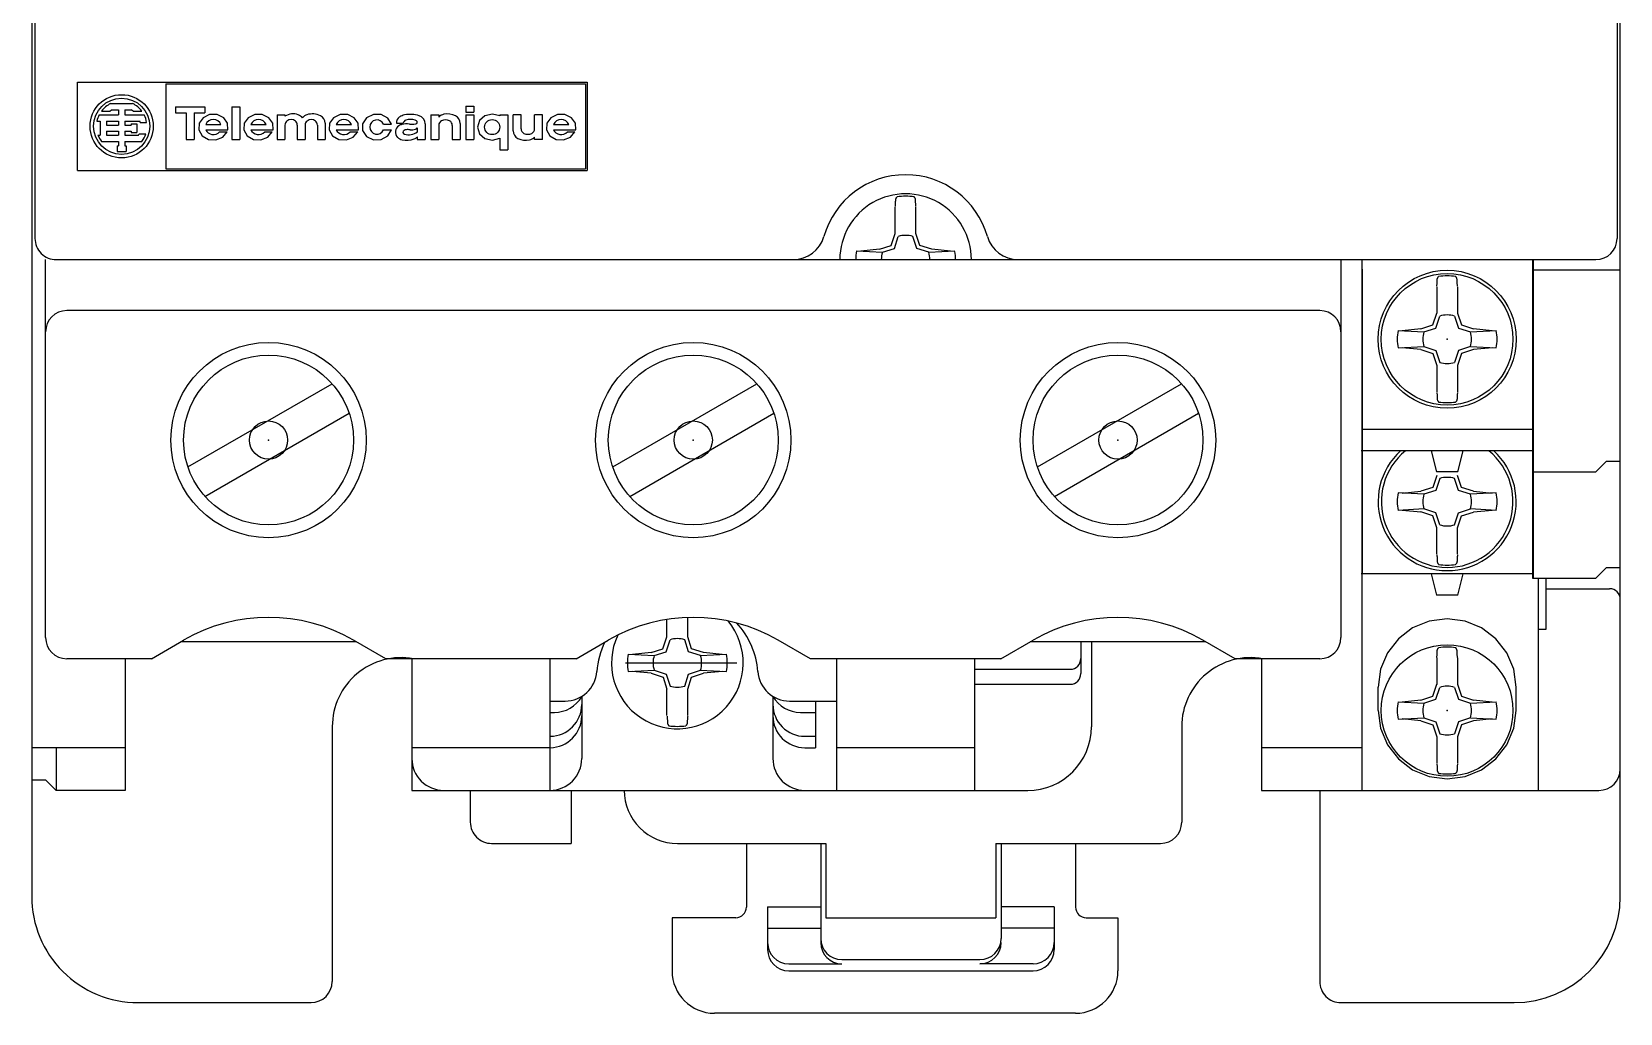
# Model space of a CAD drawing. Extents: x 0 to 75, y 0 to 127.
# Drawn here: x 0 to 74.8, y 0 to 46.2 of the extents above; entities that cross this region are included whole.
import ezdxf

# ---------------------------------------------------------------- set-up
doc = ezdxf.new("R2010")
doc.units = 0
doc.linetypes.add('CADRA_SOLID', pattern=[0])
doc.layers.add('7', color=206, linetype='CADRA_SOLID')
doc.layers.add('ALPHA', color=255, linetype='CONTINUOUS')

# ---------------------------------------------------------------- blocks, each defined once
blk = doc.blocks.new('fdgdgdbhdfhbdfdhgjuhjkh')
at = {"layer": '7'}
for p in [(-8, -52.901), (-63.5, -57.65), (-43.5, -57.65), (-23.5, -57.65), (-8, -70.39)]:
    blk.add_point(p, dxfattribs=at)
at = {"layer": 'ALPHA'}
for p, q in [((-74.65, 40.85), (-74.65, -79.15)), ((0.15, -79.15), (0.15, 36.85)), ((-74.5, 5.849), (-74.5, -48.151)), ((0, 5.849), (0, -48.151)), ((-72.5, -40.786), (-48.5, -40.786)), ((-72.5, -44.951), (-72.5, -40.786)), ((-68.335, -40.863), (-48.577, -40.863)), ((-68.335, -40.863), (-68.335, -44.874)), ((-48.577, -40.863), (-48.577, -44.874)), ((-48.5, -40.786), (-48.5, -44.951)), ((-70.936, -41.797), (-69.899, -41.797)), ((-71.583, -42.63), (-71.429, -42.63)), ((-71.48, -42.333), (-70.566, -42.333)), ((-71.429, -42.63), (-71.429, -43.285)), ((-71.369, -42.154), (-70.953, -42.154)), ((-71.131, -42.63), (-71.131, -42.809)), ((-71.131, -42.63), (-70.566, -42.63)), ((-70.863, -42.095), (-70.566, -42.095)), ((-70.566, -42.095), (-70.566, -42.333)), ((-70.566, -42.63), (-70.566, -42.809)), ((-70.269, -42.095), (-70.269, -42.333)), ((-70.269, -42.095), (-69.972, -42.095)), ((-70.269, -42.333), (-69.355, -42.333)), ((-70.269, -42.63), (-69.557, -42.63)), ((-70.269, -42.63), (-70.269, -42.809)), ((-69.882, -42.154), (-69.465, -42.154)), ((-67.881, -41.954), (-66.504, -41.954)), ((-67.881, -41.954), (-67.881, -42.233)), ((-67.881, -42.233), (-67.377, -42.233)), ((-67.377, -42.233), (-67.377, -43.491)), ((-67.008, -42.233), (-67.008, -43.491)), ((-67.008, -42.233), (-66.504, -42.233)), ((-66.504, -41.954), (-66.504, -42.233)), ((-65.222, -41.954), (-65.222, -43.491)), ((-65.222, -41.954), (-64.852, -41.954)), ((-64.852, -41.954), (-64.852, -43.491)), ((-63.096, -42.323), (-63.096, -43.491)), ((-63.096, -42.323), (-62.727, -42.323)), ((-62.727, -42.323), (-62.727, -42.395)), ((-55.855, -42.323), (-55.855, -43.491)), ((-55.855, -42.323), (-55.486, -42.323)), ((-55.486, -42.323), (-55.486, -42.439)), ((-54.208, -41.927), (-54.208, -42.211)), ((-54.208, -41.927), (-53.839, -41.927)), ((-54.208, -42.211), (-53.839, -42.211)), ((-54.208, -42.323), (-54.208, -43.491)), ((-54.208, -42.323), (-53.839, -42.323)), ((-53.839, -41.927), (-53.839, -42.211)), ((-53.839, -42.323), (-53.839, -43.491)), ((-52.607, -42.323), (-52.607, -42.383)), ((-52.607, -42.323), (-52.238, -42.323)), ((-52.238, -42.323), (-52.238, -43.984)), ((-51.979, -43.081), (-51.979, -42.323)), ((-51.609, -42.323), (-51.979, -42.323)), ((-51.609, -42.987), (-51.609, -42.323)), ((-50.97, -42.987), (-50.97, -42.323)), ((-50.601, -42.323), (-50.97, -42.323)), ((-50.601, -43.491), (-50.601, -42.323)), ((-71.532, -43.285), (-71.429, -43.285)), ((-71.131, -42.809), (-70.566, -42.809)), ((-71.131, -43.106), (-70.566, -43.106)), ((-71.131, -43.106), (-71.131, -43.285)), ((-71.131, -43.285), (-70.566, -43.285)), ((-70.566, -43.106), (-70.566, -43.285)), ((-70.269, -42.809), (-69.971, -42.809)), ((-70.269, -43.106), (-70.269, -43.285)), ((-70.269, -43.106), (-69.971, -43.106)), ((-70.269, -43.285), (-69.628, -43.285)), ((-69.971, -42.749), (-69.971, -42.809)), ((-69.971, -42.749), (-69.703, -42.749)), ((-69.971, -43.106), (-69.971, -43.166)), ((-69.971, -43.166), (-69.703, -43.166)), ((-69.703, -42.749), (-69.703, -43.166)), ((-69.599, -43.225), (-69.282, -43.225)), ((-69.543, -42.69), (-69.241, -42.69)), ((-66.458, -42.777), (-65.742, -42.777)), ((-66.458, -43.037), (-65.412, -43.037)), ((-65.807, -43.137), (-65.447, -43.137)), ((-64.332, -42.777), (-63.616, -42.777)), ((-64.332, -43.037), (-63.286, -43.037)), ((-63.681, -43.137), (-63.322, -43.137)), ((-62.727, -42.81), (-62.727, -43.491)), ((-62.148, -42.81), (-62.148, -43.491)), ((-61.778, -42.81), (-61.778, -43.491)), ((-61.199, -42.81), (-61.199, -43.491)), ((-60.83, -42.729), (-60.83, -43.491)), ((-60.31, -42.777), (-59.594, -42.777)), ((-60.31, -43.037), (-59.264, -43.037)), ((-59.659, -43.137), (-59.299, -43.137)), ((-58.082, -42.775), (-57.708, -42.775)), ((-58.082, -43.039), (-57.708, -43.039)), ((-57.482, -42.722), (-57.157, -42.722)), ((-56.494, -42.939), (-56.494, -43.13)), ((-56.494, -43.373), (-56.494, -43.491)), ((-56.125, -42.752), (-56.125, -43.491)), ((-55.486, -42.827), (-55.486, -43.491)), ((-54.847, -42.827), (-54.847, -43.491)), ((-54.478, -42.733), (-54.478, -43.491)), ((-50.97, -43.491), (-50.97, -43.375)), ((-50.081, -42.777), (-49.365, -42.777)), ((-50.081, -43.037), (-49.035, -43.037)), ((-49.43, -43.137), (-49.071, -43.137)), ((-71.369, -43.582), (-70.566, -43.582)), ((-70.626, -43.791), (-70.566, -43.791)), ((-70.626, -43.791), (-70.626, -44.058)), ((-70.626, -44.058), (-70.209, -44.058)), ((-70.566, -43.582), (-70.566, -43.791)), ((-70.269, -43.582), (-69.465, -43.582)), ((-70.269, -43.582), (-70.269, -43.791)), ((-70.269, -43.791), (-70.209, -43.791)), ((-70.209, -43.791), (-70.209, -44.058)), ((-67.377, -43.491), (-67.008, -43.491)), ((-65.222, -43.491), (-64.852, -43.491)), ((-63.096, -43.491), (-62.727, -43.491)), ((-62.148, -43.491), (-61.778, -43.491)), ((-61.199, -43.491), (-60.83, -43.491)), ((-56.494, -43.491), (-56.125, -43.491)), ((-55.855, -43.491), (-55.486, -43.491)), ((-54.847, -43.491), (-54.478, -43.491)), ((-54.208, -43.491), (-53.839, -43.491)), ((-52.607, -43.432), (-52.607, -43.984)), ((-52.607, -43.984), (-52.238, -43.984)), ((-50.601, -43.491), (-50.97, -43.491)), ((-68.335, -44.874), (-48.577, -44.874)), ((-72.5, -44.951), (-48.5, -44.951)), ((-33.989, -47.915), (-33.989, -46.674)), ((-33.012, -47.917), (-33.012, -46.674)), ((-34.733, -48.665), (-34.176, -48.481)), ((-34.176, -48.481), (-33.989, -47.915)), ((-34.03, -48.621), (-33.845, -48.059)), ((-32.97, -48.621), (-33.155, -48.059)), ((-32.827, -48.478), (-33.012, -47.917)), ((-32.266, -48.663), (-32.827, -48.478)), ((-74, -66.95), (-74, -49.15)), ((-73.5, -49.151), (-1, -49.151)), ((-35.814, -48.742), (-34.592, -48.806)), ((-34.733, -48.665), (-35.613, -48.753)), ((-34.592, -48.806), (-34.03, -48.621)), ((-32.408, -48.806), (-32.97, -48.621)), ((-32.408, -48.806), (-31.186, -48.742)), ((-31.387, -48.753), (-32.267, -48.665)), ((-13, -49.151), (-13, -66.95)), ((-12.025, -49.151), (-12.025, -74.15)), ((-3.975, -49.151), (-3.975, -64.15)), ((-3.95, -49.151), (-3.95, -64.151)), ((-12, -49.605), (-12, -63.951)), ((0.15, -49.65), (-3.975, -49.65)), ((-8.489, -50.424), (-8.489, -51.671)), ((-7.512, -50.424), (-7.512, -51.667)), ((-14, -51.55), (-73, -51.55)), ((-9.235, -52.413), (-8.673, -52.228)), ((-8.673, -52.228), (-8.488, -51.667)), ((-8.53, -52.371), (-8.345, -51.809)), ((-7.655, -51.809), (-7.47, -52.371)), ((-7.512, -51.667), (-7.327, -52.228)), ((-7.327, -52.228), (-6.766, -52.413)), ((-10.314, -52.492), (-9.092, -52.556)), ((-9.235, -52.413), (-10.113, -52.503)), ((-9.092, -52.556), (-8.53, -52.371)), ((-7.47, -52.371), (-6.908, -52.556)), ((-6.908, -52.556), (-5.686, -52.492)), ((-5.887, -52.503), (-6.766, -52.413)), ((-10.314, -53.31), (-9.092, -53.246)), ((-9.233, -53.387), (-10.113, -53.3)), ((-9.233, -53.387), (-8.676, -53.571)), ((-9.092, -53.246), (-8.53, -53.431)), ((-8.676, -53.571), (-8.489, -54.137)), ((-8.53, -53.431), (-8.345, -53.993)), ((-7.47, -53.431), (-7.655, -53.993)), ((-7.327, -53.574), (-7.512, -54.136)), ((-6.908, -53.246), (-7.47, -53.431)), ((-6.766, -53.389), (-7.327, -53.574)), ((-6.908, -53.246), (-5.686, -53.31)), ((-5.887, -53.3), (-6.767, -53.387)), ((-8.489, -54.137), (-8.489, -55.378)), ((-7.512, -54.136), (-7.512, -55.379)), ((-67.294, -58.917), (-60.506, -54.998)), ((-47.294, -58.917), (-40.506, -54.998)), ((-27.294, -58.917), (-20.506, -54.998)), ((-66.494, -60.303), (-59.706, -56.383)), ((-46.494, -60.303), (-39.706, -56.383)), ((-26.494, -60.303), (-19.706, -56.383)), ((-3.975, -57.151), (-12.025, -57.151)), ((-3.975, -58.151), (-12.05, -58.151)), ((-8.75, -58.151), (-8.5, -59.151)), ((-7.5, -59.151), (-7.25, -58.151)), ((-1, -59.15), (-0.5, -58.65)), ((-0.5, -58.65), (0.15, -58.65)), ((-8.488, -59.317), (-8.673, -59.878)), ((-8.345, -59.459), (-8.53, -60.021)), ((-7.5, -59.151), (-8.5, -59.151)), ((-7.47, -60.021), (-7.655, -59.459)), ((-7.327, -59.878), (-7.512, -59.317)), ((-3.975, -59.15), (-1, -59.15)), ((-9.092, -60.206), (-10.314, -60.142)), ((-10.113, -60.153), (-9.235, -60.063)), ((-8.673, -59.878), (-9.235, -60.063)), ((-8.53, -60.021), (-9.092, -60.206)), ((-6.908, -60.206), (-7.47, -60.021)), ((-6.766, -60.063), (-7.327, -59.878)), ((-5.686, -60.142), (-6.908, -60.206)), ((-6.766, -60.063), (-5.887, -60.153)), ((-9.092, -60.896), (-10.314, -60.96)), ((-10.113, -60.95), (-9.233, -61.037)), ((-8.676, -61.221), (-9.233, -61.037)), ((-8.53, -61.081), (-9.092, -60.896)), ((-8.489, -61.787), (-8.676, -61.221)), ((-8.345, -61.643), (-8.53, -61.081)), ((-7.655, -61.643), (-7.47, -61.081)), ((-7.512, -61.786), (-7.327, -61.224)), ((-7.47, -61.081), (-6.908, -60.896)), ((-7.327, -61.224), (-6.766, -61.039)), ((-5.686, -60.96), (-6.908, -60.896)), ((-6.767, -61.037), (-5.887, -60.95)), ((-8.489, -63.028), (-8.489, -61.787)), ((-7.512, -63.029), (-7.512, -61.786)), ((-8.487, -63.057), (-8.484, -63.085)), ((-8.484, -63.085), (-8.481, -63.113)), ((-8.481, -63.113), (-8.478, -63.141)), ((-8.478, -63.141), (-8.476, -63.169)), ((-8.476, -63.169), (-8.473, -63.198)), ((-8.473, -63.198), (-8.471, -63.226)), ((-8.471, -63.226), (-8.47, -63.255)), ((-8.47, -63.255), (-8.47, -63.278)), ((-8.47, -63.278), (-8.47, -63.302)), ((-8.47, -63.302), (-8.469, -63.325)), ((-8.469, -63.325), (-8.468, -63.348)), ((-8.468, -63.348), (-8.466, -63.371)), ((-8.466, -63.371), (-8.463, -63.393)), ((-8.463, -63.393), (-8.458, -63.415)), ((-8.458, -63.415), (-8.45, -63.436)), ((-8.45, -63.436), (-8.445, -63.446)), ((-8.445, -63.446), (-8.44, -63.456)), ((-8.44, -63.456), (-8.434, -63.466)), ((-8.434, -63.466), (-8.428, -63.475)), ((-8.428, -63.475), (-8.422, -63.484)), ((-8.422, -63.484), (-8.415, -63.493)), ((-8.415, -63.493), (-8.408, -63.502)), ((-8.408, -63.502), (-8.4, -63.51)), ((-7.593, -63.502), (-7.6, -63.51)), ((-7.585, -63.493), (-7.593, -63.502)), ((-7.578, -63.484), (-7.585, -63.493)), ((-7.572, -63.475), (-7.578, -63.484)), ((-7.566, -63.466), (-7.572, -63.475)), ((-7.56, -63.456), (-7.566, -63.466)), ((-7.555, -63.446), (-7.56, -63.456)), ((-7.55, -63.436), (-7.555, -63.446)), ((-7.543, -63.415), (-7.55, -63.436)), ((-7.537, -63.393), (-7.543, -63.415)), ((-7.534, -63.371), (-7.537, -63.393)), ((-7.532, -63.348), (-7.534, -63.371)), ((-7.531, -63.325), (-7.532, -63.348)), ((-7.53, -63.302), (-7.531, -63.325)), ((-7.529, -63.226), (-7.53, -63.255)), ((-7.53, -63.255), (-7.53, -63.278)), ((-7.53, -63.278), (-7.53, -63.302)), ((-7.527, -63.198), (-7.529, -63.226)), ((-7.525, -63.169), (-7.527, -63.198)), ((-7.522, -63.141), (-7.525, -63.169)), ((-7.52, -63.113), (-7.522, -63.141)), ((-7.517, -63.085), (-7.52, -63.113)), ((-7.514, -63.057), (-7.517, -63.085)), ((-3.95, -63.951), (-12.05, -63.951)), ((-8.75, -63.951), (-8.5, -64.951)), ((-7.5, -64.951), (-7.25, -63.951)), ((-3.975, -64.15), (-1, -64.15)), ((-3.703, -74.151), (-3.703, -64.15)), ((-3.334, -66.551), (-3.334, -64.15)), ((-1, -64.15), (-0.5, -63.65)), ((-0.5, -63.65), (0.15, -63.65)), ((-7.5, -64.951), (-8.5, -64.951)), ((-3.334, -64.651), (-0.35, -64.651)), ((-44.739, -66.914), (-44.739, -66.098)), ((-43.762, -66.916), (-43.762, -66.006)), ((-9.625, -66.495), (-10.298, -67.006)), ((-8.841, -66.173), (-9.625, -66.495)), ((-8, -66.064), (-8.841, -66.173)), ((-7.159, -66.173), (-8, -66.064)), ((-6.375, -66.495), (-7.159, -66.173)), ((-5.702, -67.006), (-6.375, -66.495)), ((-3.703, -66.551), (-3.334, -66.551)), ((-69.018, -67.95), (-67.5, -67.074)), ((-59.371, -67.15), (-67.63, -67.15)), ((-57.982, -67.95), (-59.5, -67.074)), ((-49.018, -67.95), (-47.5, -67.074)), ((-44.926, -67.48), (-44.739, -66.914)), ((-44.78, -67.62), (-44.595, -67.058)), ((-43.72, -67.62), (-43.905, -67.058)), ((-43.577, -67.477), (-43.762, -66.916)), ((-37.982, -67.95), (-39.5, -67.074)), ((-29.018, -67.95), (-27.5, -67.074)), ((-19.371, -67.15), (-27.63, -67.15)), ((-25.25, -67.15), (-25.25, -68.651)), ((-24.75, -67.151), (-24.75, -71.151)), ((-17.982, -67.95), (-19.5, -67.074)), ((-10.298, -67.006), (-10.815, -67.673)), ((-5.185, -67.673), (-5.702, -67.006)), ((-69.018, -67.95), (-73, -67.95)), ((-70.25, -67.95), (-70.25, -74.15)), ((-49.018, -67.95), (-57.982, -67.95)), ((-56.75, -67.95), (-56.75, -74.15)), ((-50.25, -67.95), (-50.25, -74.15)), ((-46.564, -67.741), (-45.342, -67.805)), ((-45.483, -67.664), (-46.363, -67.752)), ((-45.483, -67.664), (-44.926, -67.48)), ((-45.342, -67.805), (-44.78, -67.62)), ((-43.158, -67.805), (-43.72, -67.62)), ((-43.016, -67.662), (-43.577, -67.477)), ((-43.158, -67.805), (-41.936, -67.741)), ((-42.137, -67.752), (-43.017, -67.664)), ((-29.018, -67.95), (-37.982, -67.95)), ((-36.75, -67.95), (-36.75, -74.15)), ((-30.25, -67.95), (-30.25, -74.15)), ((-14, -67.95), (-17.982, -67.95)), ((-16.75, -67.95), (-16.75, -74.15)), ((-10.815, -67.673), (-11.139, -68.449)), ((-8.489, -67.913), (-8.489, -69.16)), ((-7.512, -67.913), (-7.512, -69.156)), ((-4.861, -68.449), (-5.185, -67.673)), ((-46.688, -68.15), (-41.449, -68.15)), ((-46.564, -68.559), (-45.342, -68.495)), ((-45.485, -68.638), (-46.363, -68.549)), ((-45.484, -68.638), (-44.923, -68.823)), ((-45.342, -68.495), (-44.78, -68.68)), ((-44.78, -68.68), (-44.595, -69.242)), ((-43.905, -69.242), (-43.72, -68.68)), ((-43.72, -68.68), (-43.158, -68.495)), ((-43.577, -68.823), (-43.015, -68.638)), ((-43.158, -68.495), (-41.936, -68.559)), ((-42.137, -68.549), (-43.016, -68.638)), ((-30.25, -68.446), (-25.75, -68.446)), ((-11.139, -68.449), (-11.25, -69.282)), ((-4.75, -69.282), (-4.861, -68.449)), ((-44.923, -68.823), (-44.738, -69.385)), ((-44.739, -70.627), (-44.739, -69.381)), ((-43.762, -69.385), (-43.577, -68.823)), ((-43.762, -70.628), (-43.762, -69.385)), ((-30.25, -69.151), (-25.75, -69.151)), ((-11.25, -70.39), (-11.25, -69.282)), ((-8.673, -69.717), (-8.488, -69.156)), ((-8.53, -69.86), (-8.345, -69.298)), ((-7.655, -69.298), (-7.47, -69.86)), ((-7.512, -69.156), (-7.327, -69.717)), ((-4.75, -70.39), (-4.75, -69.282)), ((-50.225, -69.943), (-49.549, -69.943)), ((-48.75, -69.713), (-48.75, -72.65)), ((-39.75, -69.713), (-39.75, -72.65)), ((-38.951, -69.943), (-36.775, -69.943)), ((-37.75, -69.943), (-37.75, -72.14)), ((-10.314, -69.981), (-9.092, -70.045)), ((-9.235, -69.903), (-10.113, -69.992)), ((-9.235, -69.903), (-8.673, -69.717)), ((-9.092, -70.045), (-8.53, -69.86)), ((-7.47, -69.86), (-6.908, -70.045)), ((-7.327, -69.717), (-6.766, -69.903)), ((-6.908, -70.045), (-5.686, -69.981)), ((-5.887, -69.992), (-6.766, -69.903)), ((-50.228, -70.479), (-50.041, -70.479)), ((-44.737, -70.656), (-44.734, -70.684)), ((-44.734, -70.684), (-44.731, -70.712)), ((-44.731, -70.712), (-44.728, -70.74)), ((-44.728, -70.74), (-44.725, -70.768)), ((-44.725, -70.768), (-44.723, -70.797)), ((-44.723, -70.797), (-44.721, -70.825)), ((-44.721, -70.825), (-44.72, -70.854)), ((-44.72, -70.854), (-44.72, -70.877)), ((-44.72, -70.877), (-44.72, -70.901)), ((-44.72, -70.901), (-44.719, -70.924)), ((-44.719, -70.924), (-44.718, -70.947)), ((-44.718, -70.947), (-44.716, -70.97)), ((-44.716, -70.97), (-44.713, -70.992)), ((-44.713, -70.992), (-44.707, -71.014)), ((-44.707, -71.014), (-44.7, -71.035)), ((-44.7, -71.035), (-44.695, -71.045)), ((-44.695, -71.045), (-44.69, -71.055)), ((-44.69, -71.055), (-44.684, -71.065)), ((-43.81, -71.055), (-43.816, -71.065)), ((-43.805, -71.045), (-43.81, -71.055)), ((-43.8, -71.035), (-43.805, -71.045)), ((-43.792, -71.014), (-43.8, -71.035)), ((-43.787, -70.992), (-43.792, -71.014)), ((-43.784, -70.97), (-43.787, -70.992)), ((-43.782, -70.947), (-43.784, -70.97)), ((-43.781, -70.924), (-43.782, -70.947)), ((-43.78, -70.901), (-43.781, -70.924)), ((-43.779, -70.825), (-43.78, -70.854)), ((-43.78, -70.854), (-43.78, -70.877)), ((-43.78, -70.877), (-43.78, -70.901)), ((-43.777, -70.797), (-43.779, -70.825)), ((-43.775, -70.768), (-43.777, -70.797)), ((-43.772, -70.74), (-43.775, -70.768)), ((-43.769, -70.712), (-43.772, -70.74)), ((-43.767, -70.684), (-43.769, -70.712)), ((-43.764, -70.656), (-43.767, -70.684)), ((-38.45, -70.479), (-37.75, -70.479)), ((-11.25, -70.39), (-11.139, -71.223)), ((-10.314, -70.799), (-9.092, -70.735)), ((-9.233, -70.877), (-10.113, -70.789)), ((-9.233, -70.877), (-8.676, -71.061)), ((-9.092, -70.735), (-8.53, -70.921)), ((-8.53, -70.921), (-8.345, -71.482)), ((-7.47, -70.921), (-7.655, -71.482)), ((-6.908, -70.735), (-7.47, -70.921)), ((-6.766, -70.878), (-7.327, -71.063)), ((-6.908, -70.735), (-5.686, -70.799)), ((-5.887, -70.789), (-6.767, -70.877)), ((-4.861, -71.223), (-4.75, -70.39)), ((-60.5, -71.15), (-60.5, -83.15)), ((-44.684, -71.065), (-44.678, -71.074)), ((-44.678, -71.074), (-44.672, -71.083)), ((-44.672, -71.083), (-44.665, -71.092)), ((-44.665, -71.092), (-44.657, -71.101)), ((-44.657, -71.101), (-44.65, -71.109)), ((-43.843, -71.101), (-43.85, -71.109)), ((-43.835, -71.092), (-43.843, -71.101)), ((-43.828, -71.083), (-43.835, -71.092)), ((-43.822, -71.074), (-43.828, -71.083)), ((-43.816, -71.065), (-43.822, -71.074)), ((-38.25, -71.605), (-37.75, -71.605)), ((-20.5, -71.15), (-20.5, -75.65)), ((-11.139, -71.223), (-10.815, -71.999)), ((-8.676, -71.061), (-8.489, -71.626)), ((-8.489, -71.626), (-8.489, -72.867)), ((-7.327, -71.063), (-7.512, -71.625)), ((-7.512, -71.625), (-7.512, -72.868)), ((-5.185, -71.999), (-4.861, -71.223)), ((-70.25, -72.15), (-74.65, -72.15)), ((-73.5, -72.15), (-73.5, -74.15)), ((-50.25, -72.15), (-56.75, -72.15)), ((-38.25, -72.14), (-37.75, -72.14)), ((-30.25, -72.15), (-36.75, -72.15)), ((-12.025, -72.15), (-16.75, -72.15)), ((-10.815, -71.999), (-10.298, -72.666)), ((-5.702, -72.666), (-5.185, -71.999)), ((-10.298, -72.666), (-9.625, -73.177)), ((-9.625, -73.177), (-8.841, -73.499)), ((-7.159, -73.499), (-6.375, -73.177)), ((-6.375, -73.177), (-5.702, -72.666)), ((-74.65, -73.65), (-74, -73.65)), ((-74, -73.65), (-73.5, -74.15)), ((-8.841, -73.499), (-8, -73.609)), ((-8, -73.609), (-7.159, -73.499)), ((-70.25, -74.15), (-73.5, -74.15)), ((-56.75, -74.151), (-27.75, -74.151)), ((-54, -74.15), (-54, -75.65)), ((-49.25, -74.15), (-49.25, -76.65)), ((-16.75, -74.151), (-0.85, -74.151)), ((-14, -74.15), (-14, -83.15)), ((-53, -76.65), (-49.25, -76.65)), ((-44.25, -76.65), (-37.25, -76.65)), ((-41, -76.65), (-41, -79.65)), ((-37.5, -76.65), (-37.5, -81.322)), ((-37.25, -76.65), (-37.25, -80.15)), ((-29.25, -76.65), (-21.5, -76.65)), ((-29.25, -76.65), (-29.25, -80.15)), ((-29, -76.65), (-29, -81.125)), ((-25.5, -76.65), (-25.5, -79.65)), ((-40, -79.645), (-37.5, -79.645)), ((-40, -79.645), (-40, -81.65)), ((-26.5, -79.645), (-29, -79.645)), ((-26.5, -79.645), (-26.5, -81.65)), ((-41.5, -80.15), (-44.5, -80.15)), ((-44.5, -80.15), (-44.5, -82.65)), ((-40, -80.65), (-37.5, -80.65)), ((-37.25, -80.15), (-29.25, -80.15)), ((-26.5, -80.65), (-29, -80.65)), ((-25, -80.15), (-23.5, -80.15)), ((-23.5, -80.15), (-23.5, -82.65)), ((-36.5, -82.125), (-30, -82.125)), ((-39, -82.322), (-36.5, -82.322)), ((-39, -82.65), (-27.5, -82.65)), ((-27.5, -82.322), (-30, -82.322)), ((-69.65, -84.15), (-61.5, -84.15)), ((-13, -84.15), (-4.85, -84.15)), ((-25.5, -84.65), (-42.5, -84.65))]:
    blk.add_line(p, q, dxfattribs=at)
for points in [[(-65.412, -43.037), (-65.427, -42.728), (-65.613, -42.464), (-65.922, -42.313), (-66.277, -42.313), (-66.586, -42.464), (-66.772, -42.727), (-66.788, -43.036), (-66.629, -43.312), (-66.335, -43.486), (-65.982, -43.512), (-65.658, -43.385), (-65.447, -43.137)], [(-65.742, -42.777), (-65.8, -42.686), (-65.884, -42.614), (-65.987, -42.568), (-66.1, -42.553), (-66.213, -42.568), (-66.316, -42.614), (-66.4, -42.686), (-66.457, -42.777)], [(-63.286, -43.037), (-63.301, -42.728), (-63.487, -42.464), (-63.796, -42.313), (-64.151, -42.313), (-64.461, -42.464), (-64.647, -42.727), (-64.662, -43.036), (-64.503, -43.312), (-64.209, -43.486), (-63.856, -43.512), (-63.533, -43.385), (-63.322, -43.137)], [(-63.617, -42.777), (-63.674, -42.686), (-63.758, -42.614), (-63.861, -42.568), (-63.974, -42.553), (-64.087, -42.568), (-64.19, -42.614), (-64.274, -42.686), (-64.332, -42.777)], [(-59.264, -43.037), (-59.279, -42.728), (-59.465, -42.464), (-59.774, -42.313), (-60.129, -42.313), (-60.438, -42.464), (-60.625, -42.727), (-60.64, -43.036), (-60.481, -43.312), (-60.187, -43.486), (-59.834, -43.512), (-59.511, -43.385), (-59.299, -43.137)], [(-59.594, -42.777), (-59.652, -42.686), (-59.736, -42.614), (-59.839, -42.568), (-59.952, -42.553), (-60.065, -42.568), (-60.168, -42.614), (-60.252, -42.686), (-60.309, -42.777)], [(-57.708, -42.775), (-57.879, -42.489), (-58.193, -42.319), (-58.563, -42.311), (-58.886, -42.468), (-59.074, -42.746), (-59.074, -43.068), (-58.886, -43.346), (-58.563, -43.503), (-58.193, -43.495), (-57.879, -43.325), (-57.708, -43.039)], [(-52.607, -42.383), (-52.957, -42.293), (-53.31, -42.372), (-53.569, -42.597), (-53.664, -42.907), (-53.569, -43.217), (-53.31, -43.442), (-52.957, -43.521), (-52.607, -43.432)], [(-49.035, -43.037), (-49.05, -42.728), (-49.236, -42.464), (-49.545, -42.313), (-49.9, -42.313), (-50.21, -42.464), (-50.396, -42.727), (-50.411, -43.036), (-50.252, -43.312), (-49.958, -43.486), (-49.605, -43.512), (-49.282, -43.385), (-49.071, -43.137)], [(-49.366, -42.777), (-49.423, -42.686), (-49.507, -42.614), (-49.61, -42.568), (-49.723, -42.553), (-49.836, -42.568), (-49.939, -42.614), (-50.023, -42.686), (-50.081, -42.777)], [(-66.457, -43.037), (-66.41, -43.117), (-66.342, -43.182), (-66.257, -43.23), (-66.163, -43.257), (-66.064, -43.26), (-65.968, -43.24), (-65.88, -43.198), (-65.807, -43.137)], [(-64.332, -43.037), (-64.284, -43.117), (-64.216, -43.182), (-64.132, -43.23), (-64.037, -43.257), (-63.939, -43.26), (-63.842, -43.24), (-63.755, -43.198), (-63.681, -43.137)], [(-60.309, -43.037), (-60.262, -43.117), (-60.194, -43.182), (-60.11, -43.23), (-60.015, -43.257), (-59.916, -43.26), (-59.82, -43.24), (-59.732, -43.198), (-59.659, -43.137)], [(-50.081, -43.037), (-50.033, -43.117), (-49.965, -43.182), (-49.881, -43.23), (-49.786, -43.257), (-49.688, -43.26), (-49.591, -43.24), (-49.504, -43.198), (-49.43, -43.137)], [(-33.987, -46.646), (-33.984, -46.617), (-33.981, -46.589), (-33.978, -46.561), (-33.975, -46.533), (-33.973, -46.505), (-33.971, -46.476), (-33.97, -46.447), (-33.97, -46.424), (-33.97, -46.401), (-33.969, -46.377), (-33.968, -46.354), (-33.966, -46.331), (-33.963, -46.309), (-33.957, -46.287), (-33.95, -46.266), (-33.945, -46.256), (-33.94, -46.246), (-33.934, -46.236), (-33.928, -46.227), (-33.922, -46.218), (-33.915, -46.209), (-33.907, -46.2), (-33.9, -46.192)], [(-33.014, -46.645), (-33.017, -46.617), (-33.019, -46.589), (-33.022, -46.561), (-33.025, -46.533), (-33.027, -46.504), (-33.029, -46.476), (-33.03, -46.447), (-33.03, -46.424), (-33.03, -46.401), (-33.031, -46.377), (-33.032, -46.354), (-33.034, -46.331), (-33.037, -46.309), (-33.042, -46.287), (-33.05, -46.266), (-33.055, -46.256), (-33.06, -46.246), (-33.066, -46.236), (-33.072, -46.227), (-33.078, -46.218), (-33.085, -46.209), (-33.093, -46.2), (-33.1, -46.192)], [(-8.487, -50.396), (-8.484, -50.367), (-8.481, -50.339), (-8.478, -50.311), (-8.476, -50.283), (-8.473, -50.255), (-8.471, -50.226), (-8.47, -50.197), (-8.47, -50.174), (-8.47, -50.151), (-8.469, -50.127), (-8.468, -50.104), (-8.466, -50.081), (-8.463, -50.059), (-8.458, -50.037), (-8.45, -50.016), (-8.445, -50.006), (-8.44, -49.996), (-8.434, -49.986), (-8.428, -49.977), (-8.422, -49.968), (-8.415, -49.959), (-8.408, -49.95), (-8.4, -49.942)], [(-7.514, -50.395), (-7.517, -50.367), (-7.52, -50.339), (-7.522, -50.311), (-7.525, -50.283), (-7.527, -50.254), (-7.529, -50.226), (-7.53, -50.197), (-7.53, -50.174), (-7.53, -50.151), (-7.531, -50.127), (-7.532, -50.104), (-7.534, -50.081), (-7.537, -50.059), (-7.543, -50.037), (-7.55, -50.016), (-7.555, -50.006), (-7.56, -49.996), (-7.566, -49.986), (-7.572, -49.977), (-7.578, -49.968), (-7.585, -49.959), (-7.593, -49.95), (-7.6, -49.942)], [(-8.487, -55.407), (-8.484, -55.435), (-8.481, -55.463), (-8.478, -55.491), (-8.476, -55.519), (-8.473, -55.548), (-8.471, -55.576), (-8.47, -55.605), (-8.47, -55.628), (-8.47, -55.652), (-8.469, -55.675), (-8.468, -55.698), (-8.466, -55.721), (-8.463, -55.743), (-8.458, -55.765), (-8.45, -55.786), (-8.445, -55.796), (-8.44, -55.806), (-8.434, -55.816), (-8.428, -55.825), (-8.422, -55.834), (-8.415, -55.843), (-8.408, -55.852), (-8.4, -55.86)], [(-7.514, -55.407), (-7.517, -55.435), (-7.52, -55.463), (-7.522, -55.491), (-7.525, -55.519), (-7.527, -55.548), (-7.529, -55.576), (-7.53, -55.605), (-7.53, -55.628), (-7.53, -55.652), (-7.531, -55.675), (-7.532, -55.698), (-7.534, -55.721), (-7.537, -55.743), (-7.543, -55.765), (-7.55, -55.786), (-7.555, -55.796), (-7.56, -55.806), (-7.566, -55.816), (-7.572, -55.825), (-7.578, -55.834), (-7.585, -55.843), (-7.593, -55.852), (-7.6, -55.86)], [(-8.487, -67.885), (-8.484, -67.857), (-8.481, -67.828), (-8.478, -67.8), (-8.476, -67.772), (-8.473, -67.744), (-8.471, -67.715), (-8.47, -67.686), (-8.47, -67.663), (-8.47, -67.64), (-8.469, -67.616), (-8.468, -67.593), (-8.466, -67.57), (-8.463, -67.548), (-8.458, -67.526), (-8.45, -67.505), (-8.445, -67.495), (-8.44, -67.485), (-8.434, -67.476), (-8.428, -67.466), (-8.422, -67.457), (-8.415, -67.448), (-8.408, -67.439), (-8.4, -67.431)], [(-7.514, -67.885), (-7.517, -67.856), (-7.52, -67.828), (-7.522, -67.8), (-7.525, -67.772), (-7.527, -67.744), (-7.529, -67.715), (-7.53, -67.686), (-7.53, -67.663), (-7.53, -67.64), (-7.531, -67.616), (-7.532, -67.593), (-7.534, -67.57), (-7.537, -67.548), (-7.543, -67.526), (-7.55, -67.505), (-7.555, -67.495), (-7.56, -67.485), (-7.566, -67.476), (-7.572, -67.466), (-7.578, -67.457), (-7.585, -67.448), (-7.593, -67.439), (-7.6, -67.431)], [(-8.487, -72.896), (-8.484, -72.924), (-8.481, -72.952), (-8.478, -72.98), (-8.476, -73.008), (-8.473, -73.037), (-8.471, -73.065), (-8.47, -73.094), (-8.47, -73.117), (-8.47, -73.141), (-8.469, -73.164), (-8.468, -73.187), (-8.466, -73.21), (-8.463, -73.232), (-8.458, -73.254), (-8.45, -73.275), (-8.445, -73.285), (-8.44, -73.295), (-8.434, -73.305), (-8.428, -73.314), (-8.422, -73.324), (-8.415, -73.333), (-8.408, -73.341), (-8.4, -73.35)], [(-7.514, -72.896), (-7.517, -72.924), (-7.52, -72.952), (-7.522, -72.98), (-7.525, -73.008), (-7.527, -73.037), (-7.529, -73.065), (-7.53, -73.094), (-7.53, -73.117), (-7.53, -73.141), (-7.531, -73.164), (-7.532, -73.187), (-7.534, -73.21), (-7.537, -73.232), (-7.543, -73.254), (-7.55, -73.275), (-7.555, -73.285), (-7.56, -73.295), (-7.566, -73.305), (-7.572, -73.314), (-7.578, -73.324), (-7.585, -73.333), (-7.593, -73.341), (-7.6, -73.35)]]:
    blk.add_lwpolyline(points, dxfattribs=at)
for centre, radius in [((-70.417, -42.868), 1.488), ((-70.417, -42.868), 1.324), ((-52.969, -42.907), 0.356), ((-8, -52.901), 3.25), ((-8, -52.901), 3.1), ((-63.5, -57.65), 4.6), ((-43.5, -57.65), 4.6), ((-23.5, -57.65), 4.6), ((-63.5, -57.65), 4), ((-43.5, -57.65), 4), ((-23.5, -57.65), 4), ((-63.5, -57.65), 0.9), ((-43.5, -57.65), 0.9), ((-23.5, -57.65), 0.9), ((-8, -70.39), 3.1)]:
    blk.add_circle(centre, radius, dxfattribs=at)
for centre, radius, start, end in [((-70.417, -42.868), 1.19, 115.84198, 143.13011), ((-70.417, -42.868), 1.19, 36.8699, 64.15804), ((-70.417, -42.868), 1.19, 153.25628, 168.46301), ((-70.417, -42.868), 0.893, 119.92648, 126.86989), ((-70.417, -42.868), 0.893, 53.13009, 60.07354), ((-70.417, -42.868), 0.893, 11.53696, 15.46601), ((-70.417, -42.868), 1.19, 8.62692, 26.74369), ((-62.487, -42.81), 0.24, 128.68268, 180.00002), ((-62.347, -42.982), 0.699, 69.51264, 122.87838), ((-62.437, -42.872), 0.319, 51.31778, 128.68257), ((-62.387, -42.81), 0.24, 0, 51.31776), ((-62.277, -42.795), 0.499, 39.9541, 69.51264), ((-61.569, -42.705), 0.399, 108.12643, 144.76586), ((-61.539, -42.81), 0.24, 128.68268, 180.00002), ((-61.429, -43.132), 0.848, 63.61228, 108.12637), ((-61.489, -42.872), 0.319, 51.31778, 128.68257), ((-61.439, -42.81), 0.24, 0, 51.31776), ((-61.229, -42.729), 0.399, 0, 63.61239), ((-58.395, -42.907), 0.339, 22.84477, 337.15524), ((-57.133, -42.722), 0.349, 123.56533, 180.00002), ((-56.967, -42.972), 0.649, 101.46951, 123.56533), ((-56.947, -42.816), 0.25, 109.63994, 134.18092), ((-56.818, -43.705), 1.397, 72.84244, 101.46951), ((-56.813, -43.192), 0.649, 70.4234, 109.63994), ((-56.696, -42.862), 0.299, 55.4118, 70.4234), ((-56.569, -42.678), 0.0749, 298.67759, 55.41183), ((-56.524, -42.752), 0.399, 0, 72.84244), ((-55.156, -42.744), 0.449, 101.53732, 137.16659), ((-55.246, -42.827), 0.24, 116.38806, 180.00002), ((-55.166, -42.988), 0.419, 63.61234, 116.38795), ((-55.076, -43.136), 0.848, 63.61228, 101.53716), ((-55.086, -42.827), 0.24, 0, 63.6125), ((-54.877, -42.733), 0.399, 0, 63.61239), ((-70.417, -42.868), 1.19, 200.48732, 216.86989), ((-70.417, -42.868), 0.893, 332.18185, 336.42181), ((-70.417, -42.868), 1.19, 323.1301, 342.5424), ((-57.182, -43.137), 0.349, 121.64316, 226.38864), ((-57.13, -43.222), 0.449, 102.15832, 121.64316), ((-56.993, -43.856), 1.098, 83.3129, 102.23952), ((-57.073, -43.147), 0.0968, 120.41033, 254.11987), ((-57.038, -42.722), 0.12, 134.09918, 180.00002), ((-56.995, -43.278), 0.25, 93.88248, 120.41039), ((-56.908, -42.568), 0.699, 254.11984, 306.36002), ((-56.938, -44.125), 1.098, 84.72112, 93.88248), ((-56.743, -41.724), 1.048, 263.31245, 278.89004), ((-56.773, -42.336), 0.699, 264.71007, 285.82667), ((-56.773, -43.088), 0.399, 289.78321, 314.42702), ((-56.624, -42.864), 0.15, 285.82667, 330.07356), ((-56.604, -42.612), 0.15, 278.85124, 298.67764), ((-51.579, -43.081), 0.399, 179.99996, 243.61236), ((-51.37, -42.987), 0.24, 179.99996, 243.61006), ((-51.29, -42.826), 0.419, 243.61025, 296.38789), ((-51.3, -43.07), 0.449, 281.53726, 317.16653), ((-51.21, -42.987), 0.24, 296.388, 359.99996), ((-57.114, -43.064), 0.449, 226.25473, 258.37248), ((-56.993, -42.478), 1.048, 258.37248, 289.78321), ((-51.38, -42.679), 0.848, 243.61222, 281.53709), ((-33.5, -49.151), 4, 15.82662, 164.17338), ((-33.5, -49.151), 3.1, 0, 180.00002), ((-33.5, -49.151), 2.986, 82.30225, 97.69771), ((-73.5, -48.151), 1, 179.99996, 270), ((-38.792, -47.651), 1.5, 270.00003, 344.1734), ((-33.5, -49.151), 1.145, 72.46372, 107.5363), ((-28.208, -47.651), 1.5, 195.82662, 270.00003), ((-1, -48.151), 1, 270.00003, 0.00001), ((-33.5, -49.151), 2.35, 169.9751, 180.00002), ((-33.5, -49.151), 1.145, 162.46365, 180.00002), ((-33.5, -49.151), 1.145, 0, 17.53693), ((-33.5, -49.151), 2.35, 0, 9.25274), ((-8, -52.901), 2.986, 82.30224, 97.6977), ((-73, -52.55), 1, 89.99998, 179.99996), ((-14, -52.55), 1, 0, 89.99998), ((-8, -52.901), 1.145, 72.46371, 107.53629), ((-8, -52.901), 2.35, 169.97567, 190.02451), ((-8, -52.901), 1.145, 162.46377, 197.53635), ((-8, -52.901), 1.145, 342.46367, 17.53625), ((-8, -52.901), 2.35, 349.97549, 10.02433), ((-8, -52.901), 1.145, 252.4637, 270.00002), ((-8, -52.901), 1.145, 270.00002, 287.53628), ((-8, -52.901), 2.986, 262.30229, 277.69775), ((-8, -60.551), 3.25, 132.39961, 47.60039), ((-8, -60.551), 3.1, 129.26811, 50.7319), ((-8, -60.551), 1.145, 72.46372, 107.5363), ((-8, -60.551), 2.35, 169.97565, 190.0245), ((-8, -60.551), 1.145, 162.46375, 197.53634), ((-8, -60.551), 1.145, 342.46366, 17.53625), ((-8, -60.551), 2.35, 349.97548, 10.02432), ((-8, -60.551), 1.145, 252.46371, 287.53629), ((-8, -60.551), 2.986, 262.3023, 277.69776), ((-0.35, -65.151), 0.5, 0, 89.99998), ((-63.5, -74.002), 8, 60.00004, 120.00003), ((-43.5, -74.002), 8, 60.00004, 120.00003), ((-44.25, -68.15), 3.1, 154.93437, 39.67245), ((-44.25, -68.842), 3.8, 4.31287, 42.63778), ((-23.5, -74.002), 8, 60.00004, 120.00003), ((-73, -66.95), 1, 180.00003, 269.99992), ((-44.25, -68.842), 3.8, 153.90181, 175.68711), ((-44.25, -68.15), 1.145, 72.46372, 107.5363), ((-14, -66.95), 1, 269.99992, 359.9999), ((-57.25, -71.15), 3.25, 79.93644, 180.00002), ((-44.25, -68.15), 2.35, 169.97549, 190.02433), ((-44.25, -68.15), 1.145, 162.46365, 197.53623), ((-44.25, -68.15), 1.145, 342.46375, 17.53633), ((-44.25, -68.15), 2.35, 349.97567, 10.02451), ((-25.75, -67.946), 0.5, 270.00003, 0.00001), ((-17.25, -71.15), 3.25, 79.93644, 180.00002), ((-8, -70.39), 2.986, 82.30224, 97.6977), ((-49.535, -68.443), 1.5, 270.00019, 355.68713), ((-38.965, -68.443), 1.5, 184.31289, 269.99992), ((-25.75, -68.651), 0.5, 270.00003, 0.00001), ((-44.25, -68.15), 1.145, 252.46371, 287.53629), ((-8, -70.39), 1.145, 72.46371, 107.53629), ((-50.25, -70.105), 1.5, 270.58354, 0.00001), ((-50.041, -68.979), 1.5, 270.00003, 329.35036), ((-38.45, -68.979), 1.5, 209.92621, 270.00003), ((-38.25, -70.105), 1.5, 179.99996, 270), ((-8, -70.39), 2.35, 169.97567, 190.02451), ((-8, -70.39), 1.145, 162.46377, 197.53635), ((-8, -70.39), 1.145, 342.46367, 17.53625), ((-8, -70.39), 2.35, 349.97549, 10.02433), ((-50.25, -70.64), 1.5, 270.46071, 359.99998), ((-38.25, -70.64), 1.5, 179.99996, 270), ((-44.25, -68.15), 2.986, 262.3023, 277.69776), ((-27.75, -71.151), 3, 270.00003, 0.00001), ((-8, -70.39), 1.145, 252.4637, 270.00002), ((-8, -70.39), 1.145, 270.00002, 287.53628), ((-55.25, -72.651), 1.5, 179.99996, 270), ((-50.25, -72.65), 1.5, 270.00003, 0.00001), ((-38.25, -72.65), 1.5, 179.99996, 270), ((-0.85, -73.151), 1, 270.00003, 0.00001), ((-8, -70.39), 2.986, 262.30229, 277.69775), ((-44.25, -74.15), 2.5, 179.99996, 270), ((-53, -75.65), 1, 179.99996, 270), ((-21.5, -75.65), 1, 270.00003, 0.00001), ((-69.65, -79.15), 5, 179.99996, 270), ((-4.85, -79.15), 5, 270.00003, 0.00001), ((-41.5, -79.65), 0.5, 269.99997, 359.99996), ((-25, -79.65), 0.5, 179.99998, 269.99997), ((-39, -81.322), 1, 180.00003, 270.00003), ((-36.5, -81.125), 1, 180.00003, 270.00003), ((-36.5, -81.322), 1, 180.00003, 270.00003), ((-30, -81.125), 1, 270.00003, 0.00001), ((-30, -81.322), 1, 270.00003, 359.99998), ((-27.5, -81.322), 1, 270.00003, 359.99998), ((-39, -81.65), 1, 180.00003, 270.00003), ((-27.5, -81.65), 1, 270.00003, 0.00001), ((-42.5, -82.65), 2, 179.99998, 269.99997), ((-25.5, -82.65), 2, 269.99997, 359.99996), ((-61.5, -83.15), 1, 270.00003, 0.00001), ((-13, -83.15), 1, 179.99996, 270)]:
    blk.add_arc(centre, radius, start, end, dxfattribs=at)

msp = doc.modelspace()

# ---------------------------------------------------------------- block references
msp.add_blockref('fdgdgdbhdfhbdfdhgjuhjkh', (74.65, 84.65))

doc.saveas('drawing.dxf')
